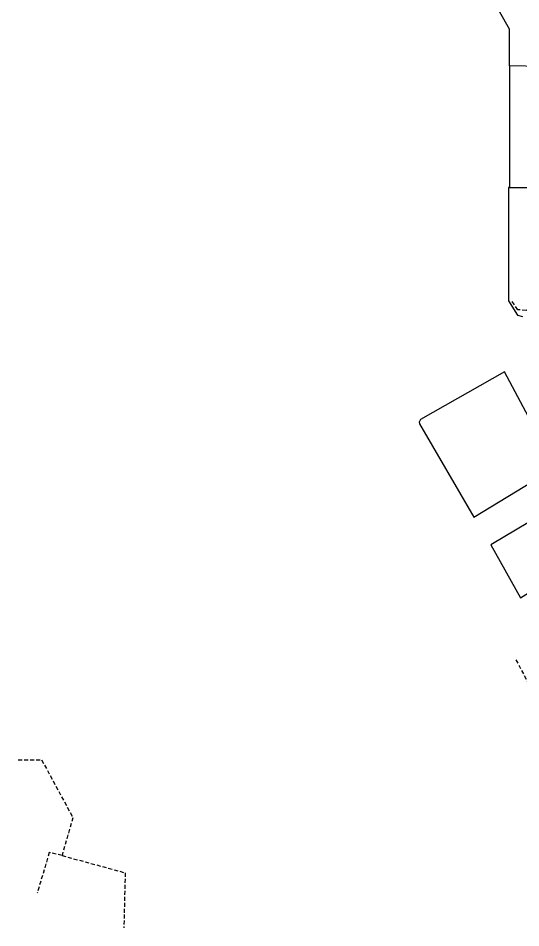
# Model space of a CAD drawing. Header units: inches. Extents: x 2320 to 12644, y -1199 to 8127.
# Drawn here: x 2320 to 4334, y 2283 to 5929 of the extents above; entities that cross this region are included whole.
import ezdxf

# ---------------------------------------------------------------- set-up
doc = ezdxf.new("R2010")
doc.units = ezdxf.units.IN
doc.header["$LTSCALE"] = 32
doc.header["$MEASUREMENT"] = 0
doc.linetypes.add('DASHED', pattern=[0.75, 0.5, -0.25])
doc.layers.add('Buildings', color=1, linetype='Continuous')
doc.layers.add('Pathways', color=30, linetype='DASHED', lineweight=30)

msp = doc.modelspace()

# ---------------------------------------------------------------- linework, layer by layer
at = {"layer": 'Buildings'}
for p, q in [((4288.4, 5884.9), (4020.1, 6360.1)), ((4288.4, 5738.2), (4288.4, 5884.9)), ((4544.2, 5733.2), (4288.4, 5738.2)), ((4288.4, 5738.2), (4288.4, 5250.4)), ((4288.4, 5250.4), (4284.6, 5250.5)), ((4284.6, 5250.5), (4284.6, 4795.3)), ((4288.4, 5250.4), (4690.9, 5250.4)), ((4284.6, 4795.3), (4321, 4738.9)), ((4321, 4738.9), (4341.1, 4732.6)), ((4268.3, 4510.7), (3932.3, 4320.1)), ((4472.7, 4127), (4268.3, 4510.7)), ((3932.3, 4320.1), (3927.3, 4310)), ((3927.3, 4310), (3928.5, 4302.5)), ((3928.5, 4302.5), (4145.5, 3928.9)), ((4145.5, 3928.9), (4472.7, 4127)), ((4432.6, 3948.9), (4214.4, 3817.3)), ((4214.4, 3817.3), (4332.3, 3605.4)), ((4332.3, 3605.4), (4427.6, 3664.3))]:
    msp.add_line(p, q, dxfattribs=at)
at = {"layer": 'Pathways'}
for points in [[(4717.6, 5259.5), (4716, 5185.2), (4688.4, 5086.2), (4654.5, 4988.4), (4604.4, 4909.4), (4553, 4861.7), (4476.5, 4816.6), (4356.1, 4757.7), (4322.3, 4760.2), (4299.7, 4794)], [(4314.7, 3357.1), (4373.7, 3244.9)], [(2319.8, 2955.9), (2413.9, 2955.9), (2539.3, 2723.9), (2495.4, 2572.2), (2444, 2584.7), (2396.3, 2421.7)], [(2495.4, 2572.2), (2748.7, 2503.2), (2743.3, 2282.6)]]:
    msp.add_lwpolyline(points, dxfattribs=at)

doc.saveas('drawing.dxf')
